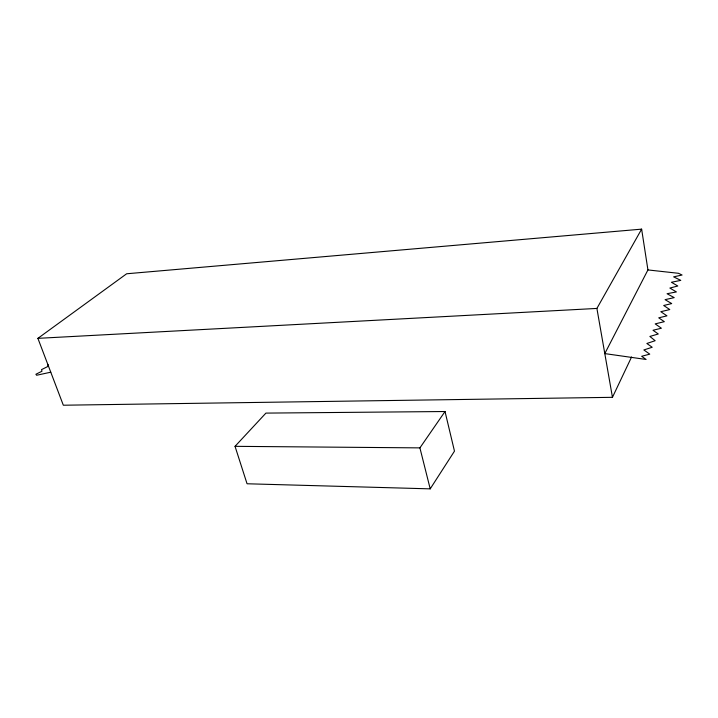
<?xml version="1.0" encoding="UTF-8"?>
<svg xmlns="http://www.w3.org/2000/svg" width="718" height="718" viewBox="0 0 718 718"><rect width="100%" height="100%" fill="white"/><g stroke="black" fill="none" stroke-linecap="round" stroke-linejoin="round"><path stroke-width="1.08" d="M47.989 364.421L47.98 366.413L41.527 369.626L41.985 371.224L35.9 374.249L36.591 375.263L50.772 372.193M647.932 269.932L678.456 273.289L682.1 275.021L673.61 276.852L680.808 280.37L671.42 282.273L677.801 286.006L669.858 288.053L676.41 291.93L667.049 293.725L674.229 297.629L665.056 299.657L671.725 303.579L663.692 305.491L669.786 309.557L660.82 311.702L666.959 315.848L658.729 317.832L664.338 321.673L655.193 323.89L661.404 328.216L653.003 330.262L658.289 333.987L649.871 336.446L655.157 340.709L646.855 343.482L652.204 347.261L643.849 349.944L649.763 354.154L641.659 356.272L646.083 359.467L604.798 353.597L647.932 269.932L641.632 229.141L126.655 273.773L37.901 338.349L63.328 405.221L612.454 397.323L631.58 356.981M612.454 397.323L596.9 308.426L641.632 229.141M430.208 488.859L454.476 451.146L445.025 411.522L265.929 413.101L235.037 446.336L247.055 483.77L430.208 488.859L419.913 447.879L445.025 411.522M37.901 338.349L596.9 308.426M235.037 446.336L419.913 447.879"/></g></svg>
